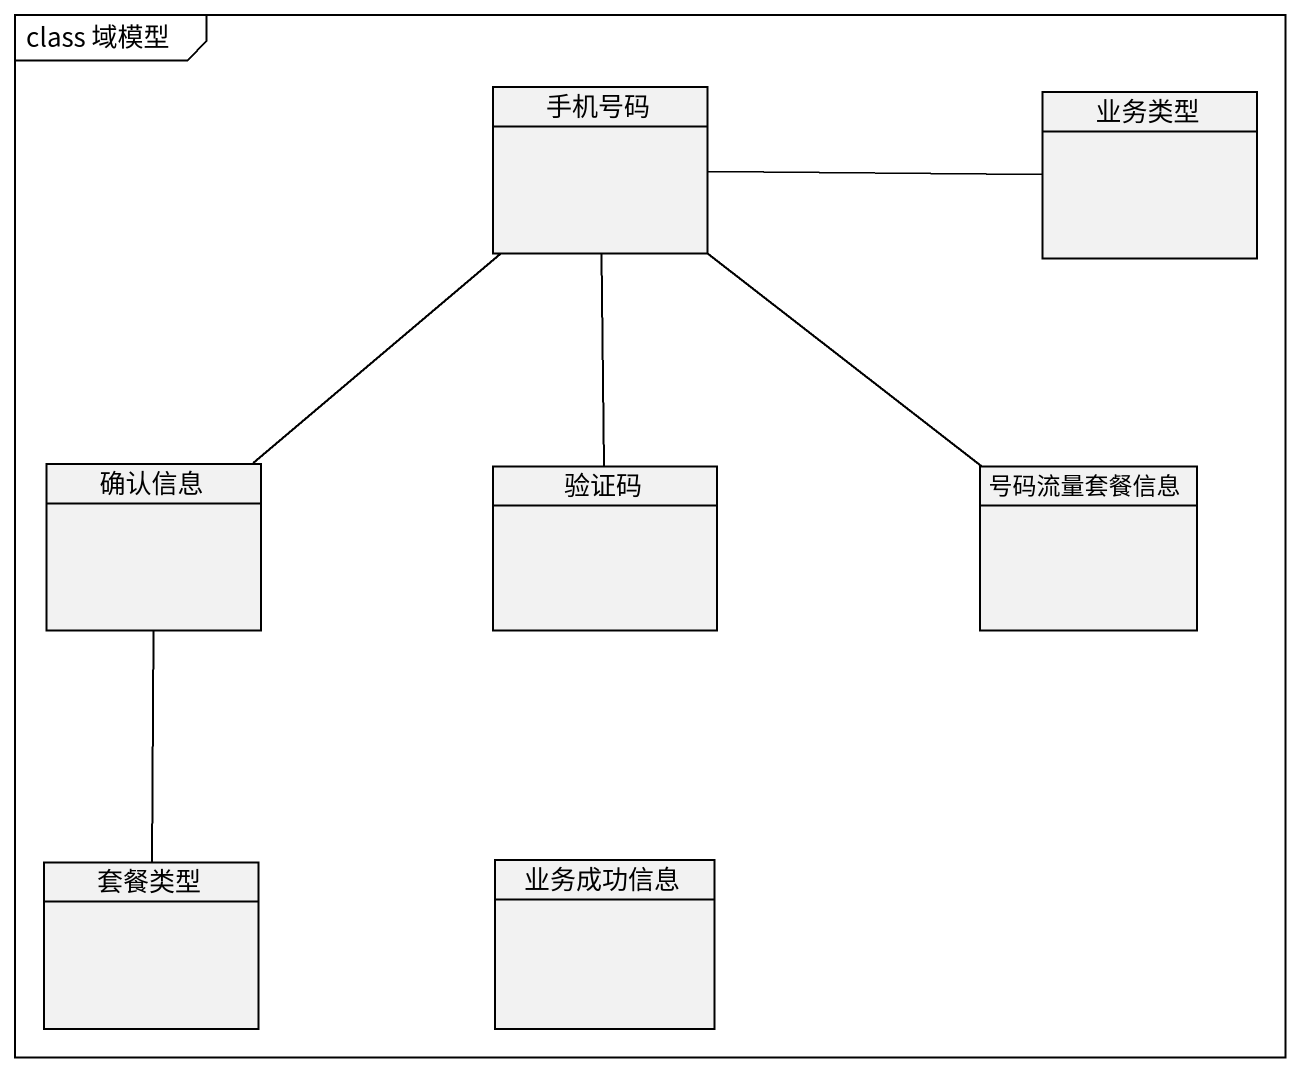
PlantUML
@startuml
mainframe class 域模型
hide circle
hide empty members
class 手机号码
class 业务类型
class 确认信息
class 验证码
class 号码流量套餐信息
class 套餐类型
class 业务成功信息
手机号码 -right- 业务类型
手机号码 -- 确认信息
手机号码 -- 验证码
手机号码 -- 号码流量套餐信息
确认信息 -- 套餐类型
@enduml
